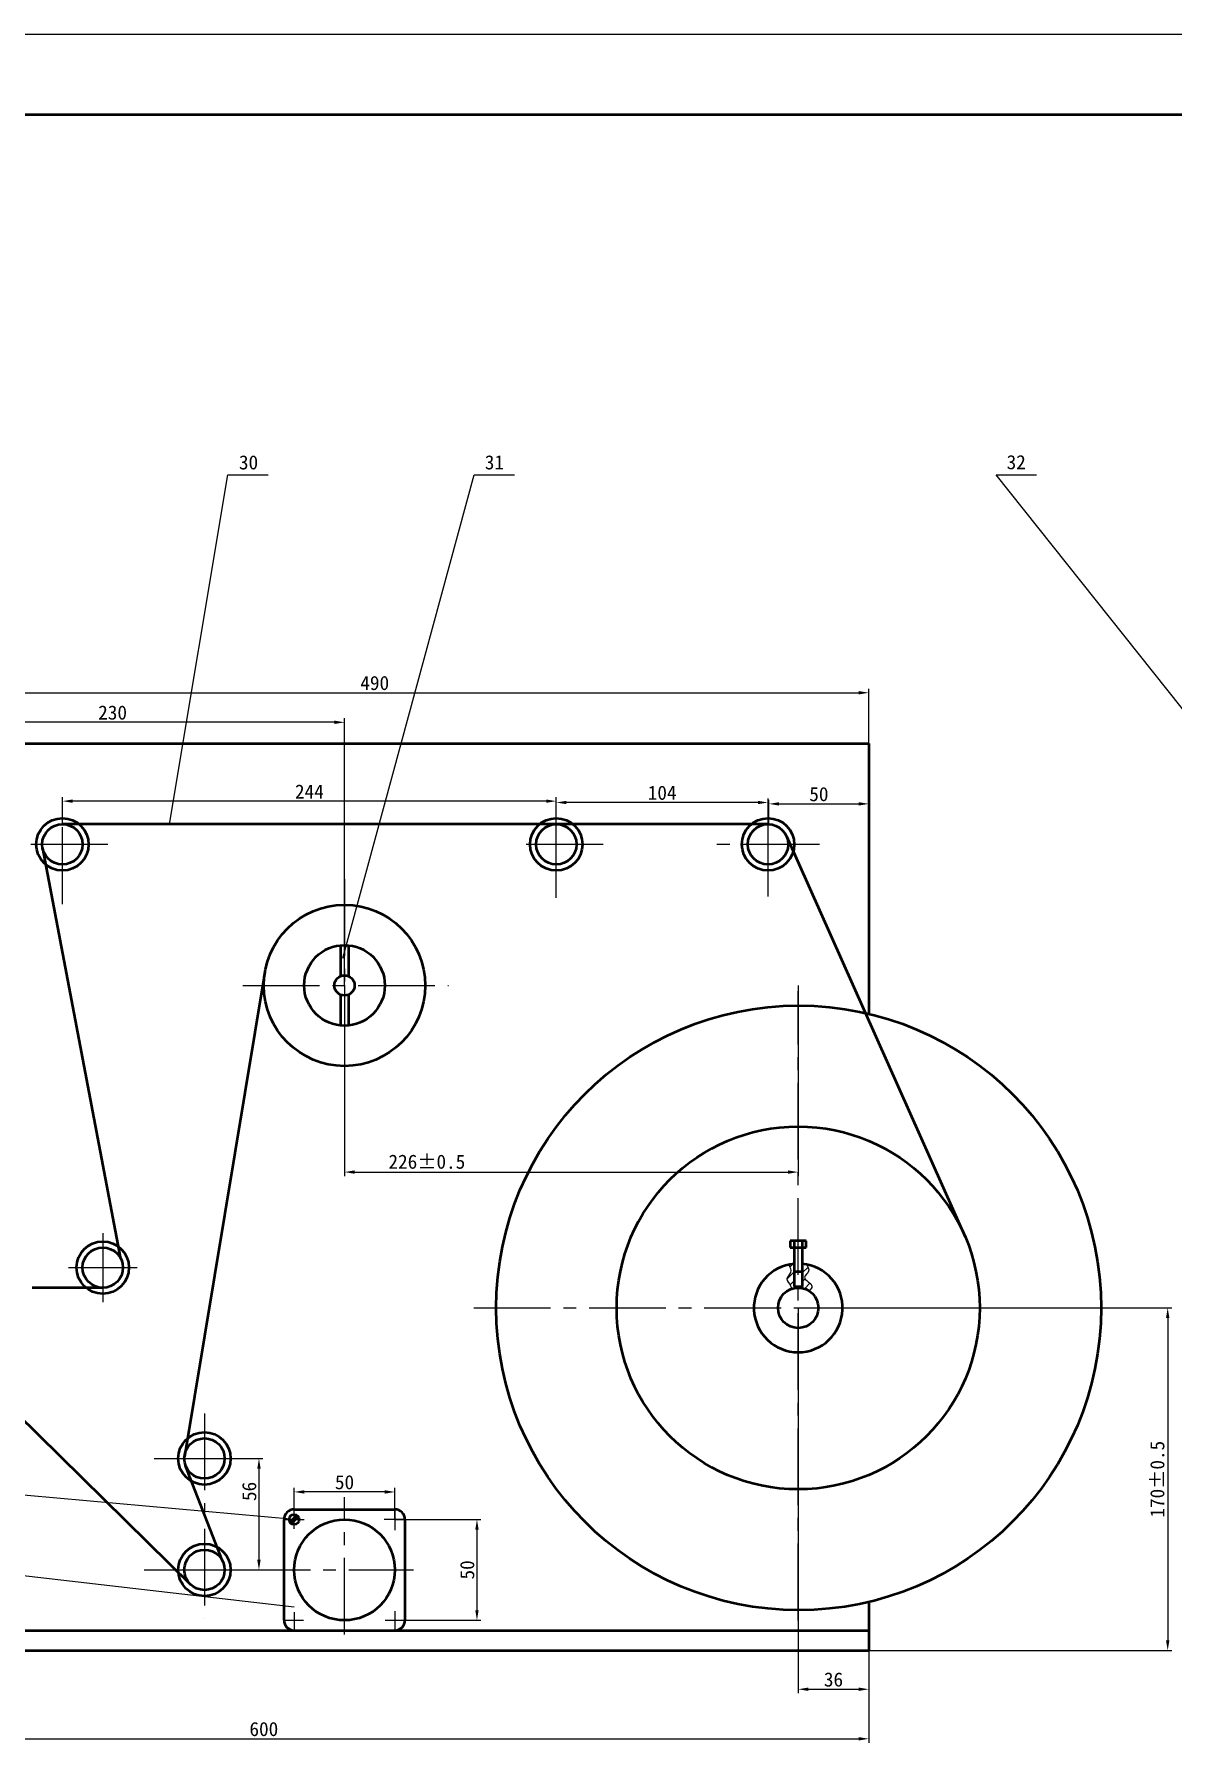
# Model space of a CAD drawing. Header units: millimetres. Extents: x 4600 to 5789, y 1630 to 2471.
# Drawn here: x 4903.1 to 5185.4, y 2047.1 to 2471 of the extents above; entities that cross this region are included whole.
import ezdxf

# ---------------------------------------------------------------- set-up
doc = ezdxf.new("R2010")
doc.units = ezdxf.units.MM
doc.linetypes.add('CENTER2', pattern=[28.575000000000003, 19.05, -3.175, 3.175, -3.175])
doc.layers.add('csx', color=7, linetype='Continuous', lineweight=50)
doc.layers.add('dhx', color=1, linetype='CENTER2')
doc.styles.add('2.5', font='simfang.ttf')
doc.styles.get("Standard").update_dxf_attribs({"font": 'arial.ttf'})
doc.dimstyles.new('ISO-25', dxfattribs={"dimtxt": 3.5, "dimasz": 2.5, "dimexe": 1, "dimexo": 0, "dimtad": 1, "dimtoh": 1, "dimdec": 0, "dimtxsty": 'Standard', "dimcen": 0, "dimadec": 0, "dimazin": 0, "dimtfac": 1, "dimtdec": 0, "dimtmove": 0, "dimatfit": 3, "dimfxl": 1, "dimarcsym": 0})

# ---------------------------------------------------------------- blocks, each defined once
blk = doc.blocks.new('*D1')
at = {"color": 0, "lineweight": -2, "transparency": 16777216}
for p, q in [((4810, 2070), (4810, 2047.097513091186)), ((5110, 2070), (5110, 2047.097513091186)), ((4812.5, 2048.097513091186), (5107.5, 2048.097513091186))]:
    blk.add_line(p, q, dxfattribs=at)
at = {"color": 0, "transparency": 16777216}
for points in [[(4812.5, 2048.514179757852), (4812.5, 2047.680846424519), (4810, 2048.097513091186)], [(5107.5, 2048.514179757852), (5107.5, 2047.680846424519), (5110, 2048.097513091186)]]:
    blk.add_solid(points, dxfattribs=at)
at = {"layer": 'Defpoints', "color": 0, "transparency": 16777216}
for p in [(4810, 2070), (5110, 2070), (5110, 2048.097513091186)]:
    blk.add_point(p, dxfattribs=at)
at = {"color": 0, "transparency": 16777216, "insert": (4960, 2050.492513091186), "char_height": 3.5, "attachment_point": 5, "style": '2.5'}
blk.add_mtext('600', dxfattribs=at)
blk = doc.blocks.new('*D2')
at = {"color": 0, "lineweight": -2, "transparency": 16777216}
for p, q in [((4945.355916363124, 2117.644380410006), (4959.787996314786, 2117.644380410006)), ((4958.787996314786, 2115.144380410006), (4958.787996314786, 2092.5)), ((4944.609915537247, 2090), (4959.787996314786, 2090))]:
    blk.add_line(p, q, dxfattribs=at)
at = {"color": 0, "transparency": 16777216}
for points in [[(4958.371329648119, 2115.144380410006), (4959.204662981453, 2115.144380410006), (4958.787996314786, 2117.644380410006)], [(4958.371329648119, 2092.5), (4959.204662981453, 2092.5), (4958.787996314786, 2090)]]:
    blk.add_solid(points, dxfattribs=at)
at = {"layer": 'Defpoints', "color": 0, "transparency": 16777216}
for p in [(4945.355916363124, 2117.644380410006), (4944.609915537247, 2090), (4958.787996314786, 2090)]:
    blk.add_point(p, dxfattribs=at)
at = {"color": 0, "transparency": 16777216, "insert": (4956.392996314785, 2109.469176916022), "char_height": 3.5, "attachment_point": 5, "rotation": 90, "style": '2.5'}
blk.add_mtext('56', dxfattribs=at)
blk = doc.blocks.new('*D3')
at = {"color": 0, "lineweight": -2, "transparency": 16777216}
for p, q in [((4992.5, 2102.5), (5013.841589370205, 2102.5)), ((5012.841589370205, 2100), (5012.841589370205, 2080)), ((4992.521936229472, 2077.5), (5013.841589370205, 2077.5))]:
    blk.add_line(p, q, dxfattribs=at)
at = {"color": 0, "transparency": 16777216}
for points in [[(5012.424922703538, 2100), (5013.258256036872, 2100), (5012.841589370205, 2102.5)], [(5012.424922703538, 2080), (5013.258256036872, 2080), (5012.841589370205, 2077.5)]]:
    blk.add_solid(points, dxfattribs=at)
at = {"layer": 'Defpoints', "color": 0, "transparency": 16777216}
for p in [(4992.5, 2102.5), (4992.521936229472, 2077.5), (5012.841589370205, 2077.5)]:
    blk.add_point(p, dxfattribs=at)
at = {"color": 0, "transparency": 16777216, "insert": (5010.446589370204, 2090), "char_height": 3.5, "attachment_point": 5, "rotation": 90, "style": '2.5'}
blk.add_mtext('50', dxfattribs=at)
blk = doc.blocks.new('*D4')
at = {"color": 0, "lineweight": -2, "transparency": 16777216}
for p, q in [((4967.510533859737, 2102.5), (4967.510533859737, 2110.341042394247)), ((4990, 2109.341042394247), (4970.010533859737, 2109.341042394247)), ((4992.5, 2102.5), (4992.5, 2110.341042394247))]:
    blk.add_line(p, q, dxfattribs=at)
at = {"color": 0, "transparency": 16777216}
for points in [[(4970.010533859737, 2109.757709060914), (4970.010533859737, 2108.924375727581), (4967.510533859737, 2109.341042394247)], [(4990, 2109.757709060914), (4990, 2108.924375727581), (4992.5, 2109.341042394247)]]:
    blk.add_solid(points, dxfattribs=at)
at = {"layer": 'Defpoints', "color": 0, "transparency": 16777216}
for p in [(4967.510533859737, 2109.341042394247), (4967.510533859737, 2102.5), (4992.5, 2102.5)]:
    blk.add_point(p, dxfattribs=at)
at = {"color": 0, "transparency": 16777216, "insert": (4980.005266929868, 2111.736042394247), "char_height": 3.5, "attachment_point": 5, "style": '2.5'}
blk.add_mtext('50', dxfattribs=at)
blk = doc.blocks.new('*D5')
at = {"color": 0, "lineweight": -2, "transparency": 16777216}
for p, q in [((5092.5, 2155), (5092.5, 2059.393519966875)), ((5110, 2070), (5110, 2059.393519966875)), ((5095, 2060.393519966875), (5107.5, 2060.393519966875))]:
    blk.add_line(p, q, dxfattribs=at)
at = {"color": 0, "transparency": 16777216}
for points in [[(5095, 2060.810186633541), (5095, 2059.976853300208), (5092.5, 2060.393519966875)], [(5107.5, 2060.810186633541), (5107.5, 2059.976853300208), (5110, 2060.393519966875)]]:
    blk.add_solid(points, dxfattribs=at)
at = {"layer": 'Defpoints', "color": 0, "transparency": 16777216}
for p in [(5092.5, 2155), (5110, 2070), (5110, 2060.393519966875)]:
    blk.add_point(p, dxfattribs=at)
at = {"color": 0, "transparency": 16777216, "insert": (5101.25, 2062.788519966875), "char_height": 3.5, "attachment_point": 5, "style": '2.5'}
blk.add_mtext('36', dxfattribs=at)
blk = doc.blocks.new('*D6')
at = {"color": 0, "lineweight": -2, "transparency": 16777216}
for p, q in [((5092.5, 2155), (5185.118218660439, 2155)), ((5184.118218660439, 2152.5), (5184.118218660439, 2072.5)), ((5092.5, 2070), (5185.118218660439, 2070))]:
    blk.add_line(p, q, dxfattribs=at)
at = {"color": 0, "transparency": 16777216}
for points in [[(5183.701551993772, 2152.5), (5184.534885327106, 2152.5), (5184.118218660439, 2155)], [(5183.701551993772, 2072.5), (5184.534885327106, 2072.5), (5184.118218660439, 2070)]]:
    blk.add_solid(points, dxfattribs=at)
at = {"layer": 'Defpoints', "color": 0, "transparency": 16777216}
for p in [(5092.5, 2155), (5092.5, 2070), (5184.118218660439, 2070)]:
    blk.add_point(p, dxfattribs=at)
at = {"color": 0, "transparency": 16777216, "insert": (5181.563218660438, 2112.5), "char_height": 3.5, "attachment_point": 5, "rotation": 90, "style": '2.5'}
blk.add_mtext('170%%P0.5', dxfattribs=at)
blk = doc.blocks.new('*D7')
at = {"color": 0, "lineweight": -2, "transparency": 16777216}
for p, q in [((5032.514490370575, 2274.999990268481), (5032.514490370575, 2281.380423271097)), ((5085.013984987775, 2275.005296685782), (5085.013984987775, 2281.380423271097)), ((5082.513984987775, 2280.380423271097), (5035.014490370575, 2280.380423271097))]:
    blk.add_line(p, q, dxfattribs=at)
at = {"color": 0, "transparency": 16777216}
for points in [[(5035.014490370575, 2280.797089937764), (5035.014490370575, 2279.963756604431), (5032.514490370575, 2280.380423271097)], [(5082.513984987775, 2280.797089937764), (5082.513984987775, 2279.963756604431), (5085.013984987775, 2280.380423271097)]]:
    blk.add_solid(points, dxfattribs=at)
at = {"layer": 'Defpoints', "color": 0, "transparency": 16777216}
for p in [(5032.514490370575, 2280.380423271097), (5032.514490370575, 2274.999990268481), (5085.013984987775, 2275.005296685782)]:
    blk.add_point(p, dxfattribs=at)
at = {"color": 0, "transparency": 16777216, "insert": (5058.764237679175, 2282.775423271097), "char_height": 3.5, "attachment_point": 5, "style": '2.5'}
blk.add_mtext('104', dxfattribs=at)
blk = doc.blocks.new('*D8')
at = {"color": 0, "lineweight": -2, "transparency": 16777216}
for p, q in [((4910.055833461442, 2274.999990294022), (4910.055833461442, 2281.723661579977)), ((5030.014490370575, 2280.723661579977), (4912.555833461442, 2280.723661579977)), ((5032.514490370575, 2274.999990268481), (5032.514490370575, 2281.723661579977))]:
    blk.add_line(p, q, dxfattribs=at)
at = {"color": 0, "transparency": 16777216}
for points in [[(4912.555833461442, 2281.140328246644), (4912.555833461442, 2280.306994913311), (4910.055833461442, 2280.723661579977)], [(5030.014490370575, 2281.140328246644), (5030.014490370575, 2280.306994913311), (5032.514490370575, 2280.723661579977)]]:
    blk.add_solid(points, dxfattribs=at)
at = {"layer": 'Defpoints', "color": 0, "transparency": 16777216}
for p in [(4910.055833461442, 2280.723661579977), (4910.055833461442, 2274.999990294022), (5032.514490370575, 2274.999990268481)]:
    blk.add_point(p, dxfattribs=at)
at = {"color": 0, "transparency": 16777216, "insert": (4971.285161916008, 2283.098661579977), "char_height": 3.5, "attachment_point": 5, "style": '2.5'}
blk.add_mtext('244', dxfattribs=at)
blk = doc.blocks.new('*D9')
at = {"color": 0, "lineweight": -2, "transparency": 16777216}
for p, q in [((5085.255710185016, 2274.999499082613), (5085.255710185016, 2281.043172849494)), ((5110, 2274.999499082613), (5110, 2281.043172849494)), ((5087.755710185016, 2280.043172849494), (5107.5, 2280.043172849494))]:
    blk.add_line(p, q, dxfattribs=at)
at = {"color": 0, "transparency": 16777216}
for points in [[(5087.755710185016, 2280.459839516161), (5087.755710185016, 2279.626506182828), (5085.255710185016, 2280.043172849494)], [(5107.5, 2280.459839516161), (5107.5, 2279.626506182828), (5110, 2280.043172849494)]]:
    blk.add_solid(points, dxfattribs=at)
at = {"layer": 'Defpoints', "color": 0, "transparency": 16777216}
for p in [(5110, 2280.043172849494), (5085.255710185016, 2274.999499082613), (5110, 2274.999499082613)]:
    blk.add_point(p, dxfattribs=at)
at = {"color": 0, "transparency": 16777216, "insert": (5097.627855092508, 2282.438172849494), "char_height": 3.5, "attachment_point": 5, "style": '2.5'}
blk.add_mtext('50', dxfattribs=at)
blk = doc.blocks.new('*D10')
at = {"color": 0, "lineweight": -2, "transparency": 16777216}
for p, q in [((4865, 2259), (4865, 2301.280440176744)), ((4977.5, 2300.280440176744), (4867.5, 2300.280440176744)), ((4980, 2235), (4980, 2301.280440176744))]:
    blk.add_line(p, q, dxfattribs=at)
at = {"color": 0, "transparency": 16777216}
for points in [[(4867.5, 2300.697106843411), (4867.5, 2299.863773510078), (4865, 2300.280440176744)], [(4977.5, 2300.697106843411), (4977.5, 2299.863773510078), (4980, 2300.280440176744)]]:
    blk.add_solid(points, dxfattribs=at)
at = {"layer": 'Defpoints', "color": 0, "transparency": 16777216}
for p in [(4865, 2300.280440176744), (4865, 2259), (4980, 2235)]:
    blk.add_point(p, dxfattribs=at)
at = {"color": 0, "transparency": 16777216, "insert": (4922.5, 2302.675440176744), "char_height": 3.5, "attachment_point": 5, "style": '2.5'}
blk.add_mtext('230', dxfattribs=at)
blk = doc.blocks.new('*D11')
at = {"color": 0, "lineweight": -2, "transparency": 16777216}
for p, q in [((4865, 2295), (4865, 2308.615380824297)), ((4867.5, 2307.615380824297), (5107.5, 2307.615380824297)), ((5110, 2295), (5110, 2308.615380824297))]:
    blk.add_line(p, q, dxfattribs=at)
at = {"color": 0, "transparency": 16777216}
for points in [[(4867.5, 2308.032047490964), (4867.5, 2307.198714157631), (4865, 2307.615380824297)], [(5107.5, 2308.032047490964), (5107.5, 2307.198714157631), (5110, 2307.615380824297)]]:
    blk.add_solid(points, dxfattribs=at)
at = {"layer": 'Defpoints', "color": 0, "transparency": 16777216}
for p in [(5110, 2307.615380824297), (4865, 2295), (5110, 2295)]:
    blk.add_point(p, dxfattribs=at)
at = {"color": 0, "transparency": 16777216, "insert": (4987.5, 2310.010380824297), "char_height": 3.5, "attachment_point": 5, "style": '2.5'}
blk.add_mtext('490', dxfattribs=at)
blk = doc.blocks.new('*D15')
at = {"color": 0, "lineweight": -2, "transparency": 16777216}
for p, q in [((4850, 2319), (4785.274361277179, 2319)), ((4786.274361277179, 2316.5), (4786.274361277179, 2072.5)), ((5110, 2070), (4785.274361277179, 2070))]:
    blk.add_line(p, q, dxfattribs=at)
at = {"color": 0, "transparency": 16777216}
for points in [[(4785.857694610512, 2316.5), (4786.691027943846, 2316.5), (4786.274361277179, 2319)], [(4785.857694610512, 2072.5), (4786.691027943846, 2072.5), (4786.274361277179, 2070)]]:
    blk.add_solid(points, dxfattribs=at)
at = {"layer": 'Defpoints', "color": 0, "transparency": 16777216}
for p in [(4850, 2319), (4786.274361277179, 2070), (5110, 2070)]:
    blk.add_point(p, dxfattribs=at)
at = {"color": 0, "transparency": 16777216, "insert": (4783.879361277178, 2194.5), "char_height": 3.5, "attachment_point": 5, "rotation": 90, "style": '2.5'}
blk.add_mtext('450', dxfattribs=at)
blk = doc.blocks.new('*D18')
at = {"color": 0, "lineweight": -2, "transparency": 16777216}
for p, q in [((4980, 2235), (4980, 2187.694112603845)), ((5092.5, 2235), (5092.5, 2187.694112603845)), ((4982.5, 2188.694112603845), (5090, 2188.694112603845))]:
    blk.add_line(p, q, dxfattribs=at)
at = {"color": 0, "transparency": 16777216}
for points in [[(4982.5, 2189.110779270511), (4982.5, 2188.277445937178), (4980, 2188.694112603845)], [(5090, 2189.110779270511), (5090, 2188.277445937178), (5092.5, 2188.694112603845)]]:
    blk.add_solid(points, dxfattribs=at)
at = {"layer": 'Defpoints', "color": 0, "transparency": 16777216}
for p in [(4980, 2235), (5092.5, 2235), (5092.5, 2188.694112603845)]:
    blk.add_point(p, dxfattribs=at)
at = {"color": 0, "transparency": 16777216, "insert": (5000.425227589664, 2191.249112603844), "char_height": 3.5, "attachment_point": 5, "style": '2.5'}
blk.add_mtext('226%%P0.5', dxfattribs=at)

msp = doc.modelspace()

# ---------------------------------------------------------------- hatches: boundary and pattern name
h = msp.add_hatch()
h.set_pattern_fill('ANSI31', color=256, scale=0.5)
h.set_pattern_definition([(45, (0, 0), (-1.122532015133644, 1.122532015133644), [])])
edge = h.paths.add_edge_path()
edge.add_arc((5092.5, 2155), 11, 95.21590857045403, 102.6638342372357)
edge.add_spline(control_points=[(5090.088465689748, 2165.732404309868), (5090.449371110937, 2165.070286500718), (5091.142605486637, 2163.798477325468), (5089.024515663199, 2162.183472229978), (5090.573743396229, 2160.86717503102), (5090.803441158658, 2159.992617389352), (5090.871471024256, 2159.727355854509)], knot_values=[0, 0, 0, 0, 2.00035202520311, 3.842316313240437, 5.756649648520644, 6.589179915856861, 6.589179915856861, 6.589179915856861, 6.589179915856861], degree=3, periodic=0)
edge.add_arc((5092.5, 2155), 5.000000000000001, 101.5369590328151, 109.0083408497951, ccw=False)
edge.add_line((5091.5, 2159.898979485567), (5091.5, 2160.3))
edge.add_line((5091.5, 2160.3), (5091.5, 2165.954451150104))
edge = h.paths.add_edge_path()
edge.add_spline(control_points=[(5095.189031800664, 2159.215341976047), (5095.564879340916, 2159.603940043987), (5096.745144577063, 2160.824245463881), (5092.860386812325, 2162.297576763142), (5095.669433448989, 2164.075125400352), (5094.887427498349, 2165.239694101162), (5094.5, 2165.816653826392)], knot_values=[0, 0, 0, 0, 1.360302930127426, 4.271727461565403, 6.090978357465206, 7.877258929481894, 7.877258929481894, 7.877258929481894, 7.877258929481894], degree=3, periodic=0)
edge.add_arc((5092.5, 2155), 11, 79.52431830361033, 84.78409142954597)
edge.add_line((5093.5, 2165.954451150104), (5093.5, 2160.3))
edge.add_line((5093.5, 2160.3), (5093.5, 2159.898979485567))
edge.add_arc((5092.5, 2155), 5.000000000000001, 57.46556723498321, 78.46304096718501, ccw=False)

# ---------------------------------------------------------------- linework, layer by layer
for p, q in [((4600.000000364277, 2470.999999926769), (5789.000000364277, 2470.999999926769)), ((4936.628236439004, 2274.999990294022), (4951.044209079944, 2361.635536670923)), ((4951.044209079944, 2361.635536670923), (4961.044209079944, 2361.635536670923)), ((4979.564905112155, 2241.788374246944), (5012.184134140889, 2361.635536670923)), ((5012.184134140889, 2361.635536670923), (5022.184134140889, 2361.635536670923)), ((5353.709825789192, 2094.961540825611), (5141.612273438656, 2361.635536670923)), ((5141.612273438656, 2361.635536670923), (5151.612273438656, 2361.635536670923)), ((5091.65, 2164), (5091.65, 2160.15)), ((5093.35, 2164), (5093.35, 2160.15)), ((5091.5, 2160.3), (5091.5, 2159.898979485567)), ((5093.5, 2160.3), (5093.5, 2159.898979485567)), ((4967.5, 2102.5), (4745.592643922083, 2122.443309290393)), ((4967.5, 2080.789589667608), (4745.592643922083, 2106.339352489877)), ((4977.5, 2075), (5002.5, 2075))]:
    msp.add_line(p, q)
for points in [[(5090.088465689748, 2165.732404309868), (5090.600118142353, 2163.798594600388), (5089.688419740188, 2162.198082662946), (5090.600118142353, 2160.514788825835), (5090.876653977423, 2159.707138276191)], [(5094.5, 2165.816653826392), (5095.088884338948, 2164.130233499989), (5094.07892497149, 2162.617072603615), (5095.920611368193, 2160.362170384348), (5095.189031800664, 2159.215341976047)]]:
    msp.add_spline(points, degree=3)
at = {"layer": 'csx'}
for p, q in [((5769.000000364277, 2450.999999926769), (4620.000000364277, 2450.999999926769)), ((4865, 2295), (5110, 2295)), ((5110, 2295), (5110, 2227.95764917899)), ((5032.514995748514, 2274.999990294022), (4910.055833460398, 2274.999990294022)), ((5085.014995748514, 2275.005296787946), (5032.514995748514, 2274.999990294022)), ((4905.142922900652, 2269.070845616414), (4924.335820354486, 2167.587200662572)), ((5089.581705018234, 2272.041264971846), (5133.915902390041, 2172.59894966237)), ((4979, 2244.949874371066), (4979, 2237.291287847478)), ((4981, 2244.949874371066), (4981, 2237.291287847478)), ((4960.270645780965, 2238.279113005043), (4940.289346549776, 2118.058147859156)), ((4979, 2232.708712152522), (4979, 2225.050125628934)), ((4981, 2232.708712152522), (4981, 2225.050125628934)), ((5094.5, 2171.6), (5090.5, 2171.6)), ((5090.5, 2171.6), (5090.5, 2170)), ((5091.5, 2171.6), (5091.5, 2170)), ((5093.5, 2171.6), (5093.5, 2170)), ((5094.5, 2170), (5094.5, 2171.6)), ((5090.5, 2170), (5092.5, 2170)), ((5091.5, 2170), (5091.5, 2160.3)), ((5092.5, 2170), (5094.5, 2170)), ((5093.5, 2170), (5093.5, 2160.3)), ((5091.5, 2164), (5093.5, 2164)), ((4920.057223302696, 2160), (4902.557223302696, 2159.999999999999)), ((5091.5, 2160.3), (5091.8, 2160)), ((5091.5, 2160.3), (5093.5, 2160.3)), ((5091.65, 2160.15), (5091.65, 2159.927220311697)), ((5091.8, 2160), (5093.200000000001, 2160)), ((5093.5, 2160.3), (5093.200000000001, 2160)), ((5093.35, 2160.15), (5093.349999999999, 2159.927220311697)), ((4873.55210621617, 2153.569145691615), (4941.928300306222, 2086.282695019484)), ((4949.735013075798, 2092.254611004736), (4940.609093911437, 2115.840087872411)), ((4966.457197900919, 2101.810751291512), (4968.189248708488, 2103.542802099081)), ((4966.810751291512, 2101.457197900919), (4968.542802099081, 2103.189248708488)), ((4967.5, 2105), (4992.5, 2105)), ((4965, 2077.5), (4965, 2102.5)), ((4995, 2102.5), (4995, 2077.5)), ((5110, 2082.04235082101), (5110, 2070)), ((4884.718045981233, 2075), (5110, 2075)), ((4810, 2070), (5110, 2070))]:
    msp.add_line(p, q, dxfattribs=at)
for centre, radius in [((4910.055833460398, 2269.999990294022), 6.5), ((5032.514995748514, 2269.999990294022), 6.5), ((5085.014995748514, 2270.005296787946), 6.5), ((4910.055833460398, 2269.999990294022), 5), ((5032.514995748514, 2269.999990294022), 5), ((5085.014995748514, 2270.005296787946), 5), ((4980, 2235), 20), ((4980, 2235), 10), ((4980, 2235), 2.5), ((5092.616633632251, 2155), 75), ((5092.5, 2155), 45), ((4920.057223302696, 2165), 6.5), ((4920.057223302696, 2165), 5), ((5092.5, 2155), 5), ((4945.272196788146, 2117.644380410006), 6.5), ((4945.272196788146, 2117.644380410006), 5), ((4967.5, 2102.5), 1.25), ((4980, 2090), 12.5), ((4945.272196788146, 2090), 6.5), ((4945.272196788146, 2090), 5)]:
    msp.add_circle(centre, radius, dxfattribs=at)
for centre, radius, start, end in [((5092.5, 2155), 11, 95.21590857044937, 84.78409142955064), ((4967.5, 2102.5), 2.5, 90, 180), ((4992.5, 2102.5), 2.5, 0, 90), ((4967.5, 2077.5), 2.5, 180, 270), ((4992.5, 2077.5), 2.5, 270, 0)]:
    msp.add_arc(centre, radius, start, end, dxfattribs=at)
at = {"layer": 'dhx'}
for p, q in [((4910.055833460398, 2255.185440011745), (4910.055833461442, 2280.723661579977)), ((5032.514995748514, 2256.74055038094), (5032.514490370575, 2280.380423271097)), ((5085.014995748514, 2257.075079307666), (5085.013984987775, 2280.380423271097)), ((4921.283295288496, 2269.999990294022), (4899.91457071586, 2269.999990294022)), ((5044.124869165706, 2269.999990294022), (5022.570084250457, 2269.999990294022)), ((5097.764531856842, 2270), (5072.289591741233, 2270)), ((4980, 2261.355434637499), (4980, 2208.559717372533)), ((4954.788709188819, 2235), (5005.808351832352, 2235)), ((5092.5, 2077.483999590341), (5092.5, 2233.565703707475)), ((4920.057223302696, 2173.546080295926), (4920.057223302696, 2156.401501250758)), ((4911.558384382017, 2165), (4928.598830108979, 2165)), ((5012.059423834524, 2155), (5171.39812462286, 2155)), ((4945.272196788146, 2128.80329221773), (4945.272196788146, 2077.99880111277)), ((4932.846403346313, 2117.644380410006), (4957.865429379935, 2117.644380410006)), ((4980, 2073.941977077879), (4980, 2108.041176470173)), ((4967.5, 2100.205033918879), (4967.5, 2105)), ((4992.5, 2105), (4992.5, 2099.82508547565)), ((4965, 2102.5), (4970.021067719475, 2102.5)), ((4995, 2102.5), (4989.821794128959, 2102.5)), ((4930.312941830313, 2090), (4958.906889244181, 2090)), ((4952.484504709221, 2090), (4997.097181660232, 2090)), ((4965, 2077.5), (4969.793795919863, 2077.5)), ((4967.5, 2079.475729068197), (4967.5, 2075)), ((4990.043872458944, 2077.5), (4995, 2077.5)), ((4992.521936229472, 2079.76225188459), (4992.5, 2075))]:
    msp.add_line(p, q, dxfattribs=at)

# ---------------------------------------------------------------- texts
at = {"char_height": 3.5, "attachment_point": 1, "style": '2.5'}
for s, width, insert in [('\\pi1.6011;30', 7.762226597253175, (4952.226230023733, 2366.523416271528)), ('\\pi2.6035;31', 9.50699931525105, (5012.185947156031, 2366.525635988439)), ('\\pi2.0294;32', 8.55876820058711, (5142.146913124318, 2366.566766936141))]:
    msp.add_mtext_dynamic_manual_height_columns(s, width=width, gutter_width=12.5, heights=[0], dxfattribs=dict(at, insert=insert))

# ---------------------------------------------------------------- dimensions: what is measured, and where the dimension line sits
for base, p1, p2, text, picture, middle in [((4786.274361277179, 2070), (4850, 2319), (5110, 2070), '450', '*D15', (4786.274361277178, 2194.5)), ((4958.787996314786, 2090), (4945.355916363124, 2117.644380410006), (4944.609915537247, 2090), '56', '*D2', (4958.787996314785, 2109.469176916022))]:
    dim = msp.add_linear_dim(base=base, p1=p1, p2=p2, angle=90, text=text, dimstyle='ISO-25', override={"dimtxsty": '2.5'})
    dim.commit()
    dim.dimension.update_dxf_attribs({"geometry": picture, "text_midpoint": middle, "dimtype": 160})
for base, p1, p2, text, picture, middle in [((5110, 2307.615380824297), (4865, 2295), (5110, 2295), '490', '*D11', (4987.5, 2310.010380824297)), ((4910.055833461442, 2280.723661579977), (5032.514490370575, 2274.999990268481), (4910.055833461442, 2274.999990294022), '244', '*D8', (4971.285161916008, 2283.098661579977)), ((5032.514490370575, 2280.380423271097), (5085.013984987775, 2275.005296685782), (5032.514490370575, 2274.999990268481), '104', '*D7', (5058.764237679175, 2282.775423271097)), ((5110, 2280.043172849494), (5085.255710185016, 2274.999499082613), (5110, 2274.999499082613), '50', '*D9', (5097.627855092508, 2282.438172849494)), ((5110, 2060.393519966875), (5092.5, 2155), (5110, 2070), '36', '*D5', (5101.25, 2062.788519966875)), ((4967.510533859737, 2109.341042394247), (4992.5, 2102.5), (4967.510533859737, 2102.5), '50', '*D4', (4980.005266929868, 2111.736042394247))]:
    dim = msp.add_linear_dim(base=base, p1=p1, p2=p2, text=text, dimstyle='ISO-25', override={"dimtxsty": '2.5'})
    dim.commit()
    dim.dimension.update_dxf_attribs({"geometry": picture, "text_midpoint": middle})
for base, p1, p2, text, picture, middle in [((4865, 2300.280440176744), (4980, 2235), (4865, 2259), '230', '*D10', (4922.5, 2300.280440176744)), ((5092.5, 2188.694112603845), (4980, 2235), (5092.5, 2235), '226%%P0.5', '*D18', (5000.425227589664, 2188.694112603845)), ((5110, 2048.097513091186), (4810, 2070), (5110, 2070), '600', '*D1', (4960, 2048.097513091186))]:
    dim = msp.add_linear_dim(base=base, p1=p1, p2=p2, text=text, dimstyle='ISO-25', override={"dimtxsty": '2.5'})
    dim.commit()
    dim.dimension.update_dxf_attribs({"geometry": picture, "text_midpoint": middle, "dimtype": 160})
for base, p1, p2, text, picture, middle in [((5184.118218660439, 2070), (5092.5, 2155), (5092.5, 2070), '170%%P0.5', '*D6', (5181.563218660438, 2112.5)), ((5012.841589370205, 2077.5), (4992.5, 2102.5), (4992.521936229472, 2077.5), '50', '*D3', (5010.446589370204, 2090))]:
    dim = msp.add_linear_dim(base=base, p1=p1, p2=p2, angle=90, text=text, dimstyle='ISO-25', override={"dimtxsty": '2.5'})
    dim.commit()
    dim.dimension.update_dxf_attribs({"geometry": picture, "text_midpoint": middle})

doc.saveas('drawing.dxf')
